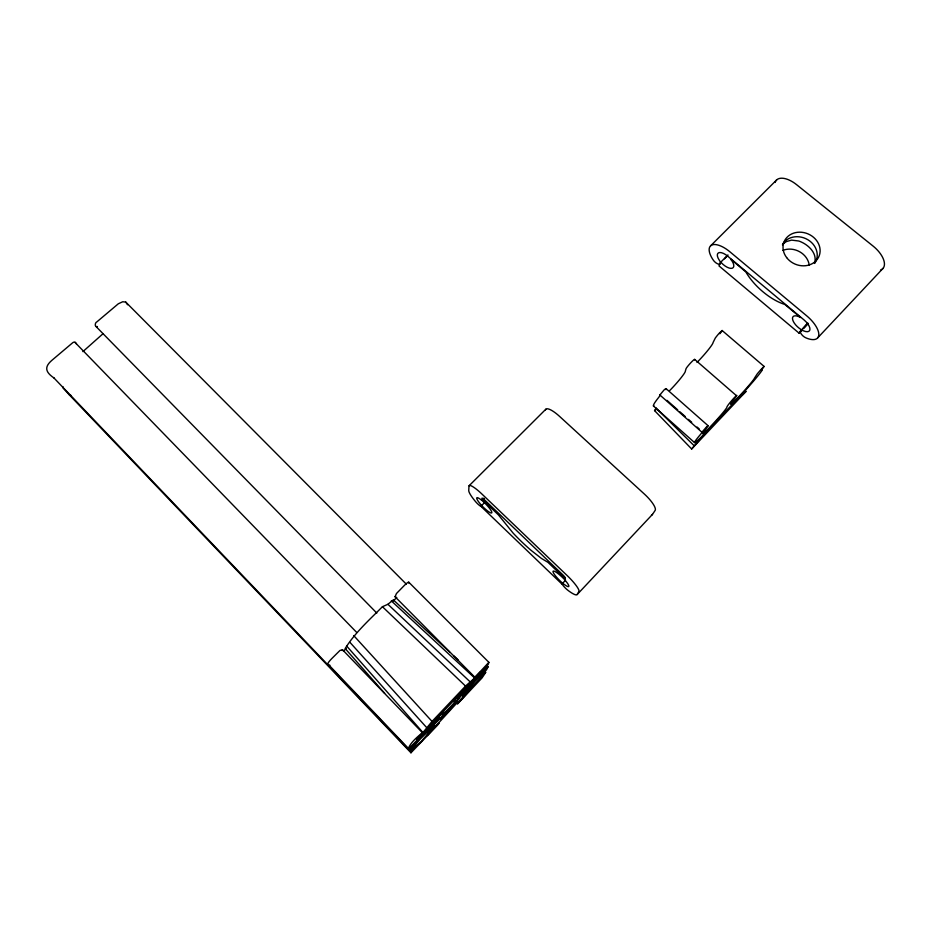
<?xml version="1.0" encoding="UTF-8"?>
<svg xmlns="http://www.w3.org/2000/svg" width="931" height="931" viewBox="0 0 931 931"><rect width="100%" height="100%" fill="white"/><g stroke="black" fill="none" stroke-linecap="round" stroke-linejoin="round"><path stroke-width="1.4" d="M708.154 425.758L666.096 388.658A11.463 1.152 -47.8 0 0 664.164 389.845L659.858 394.965L701.904 432.217L706.35 427.131A11.579 0.663 -47.7 0 1 708.107 425.746L704.732 430.611A17.84 1.001 -47.7 0 0 711.331 425.642A17.84 1.001 -47.7 0 0 726.832 407.301C726.995 404.938 744.544 386.202 732.744 401.052A17.736 0.978 -47.8 0 0 738.714 396.722A17.736 0.978 -47.8 0 0 754.447 378.161L757.182 373.983A11.44 0.628 -47.9 0 1 761.023 369.491L764.072 366.395L722.095 330.482L718.988 333.461A11.312 1.094 -48.2 0 0 715.311 338.023L713.065 342.538A17.538 1.699 -48.1 0 1 697.005 362.427M577.22 594.467L578.907 591.499A18.399 3.34 44.4 0 0 567.142 575.544L481.99 494.105A17.747 3.235 45.4 0 0 468.968 486.215L468.747 490.462A22.367 4.027 45.3 0 0 474.263 500.04L475.171 501.157A5.516 0.978 45.4 0 0 480.85 506.359A5.516 0.978 45.4 0 0 480.024 503.601A11.184 2.013 45.3 0 1 481.106 499.819L481.688 500.273L482.095 498.073A5.47 1.001 45.3 0 1 485.202 500.517L562.359 574.38A5.656 1.024 44.4 0 1 565.385 577.802L564.698 579.815L565.268 580.455A11.556 2.071 44.5 0 1 564.337 584.493A5.737 1.012 44.4 0 0 562.65 584.889A5.737 1.012 44.4 0 0 568.492 590.743L569.551 591.522A23.112 4.143 44.5 0 0 577.22 594.467L652.48 514.389L655.121 510.444A17.968 4.736 43.4 0 0 644.38 494.058L559.473 416.308A17.34 4.597 44.8 0 0 545.496 409.873M484.679 502.472L481.641 505.533L481.513 506.883L562.045 584.179L565.524 579.99M481.641 505.533L482.072 505.987A11.184 2.013 45.3 0 0 491.882 512.62A11.184 2.013 45.3 0 0 482.561 500.936L482.235 499.388L498.411 514.89L513.074 533.044A43.78 8.123 44.9 0 0 522.07 542.156L522.093 542.179A43.722 8.111 44.9 0 0 531.322 550.535L541.423 558.425L547.963 562.347L564.78 578.442L564.349 579.326L563.907 578.861A11.556 2.071 44.4 0 0 553.049 571.273A11.556 2.071 44.4 0 0 562.068 582.736L562.533 583.155M439.001 717.766L439.141 717.091L415.726 741.565A10.707 0.594 -46.6 0 1 408.406 748.431L327.828 663.873A6.564 0.919 -45.4 0 1 331.89 658.473L339.931 650.49L342.515 649.745L422.453 732.755L416.518 739.656L418.775 737.631L480.722 671.833L474.95 677.314L395.058 596.759L396.466 593.513L404.147 585.657A6.331 0.896 -46 0 1 408.79 582.259L409.012 583.411M62.994 386.702L62.982 387.89L69.418 394.965L410.955 752.783L437.558 725.133L439.036 723.189L426.933 735.699L456.365 703.568L469.457 690.651L457.377 703.976L458.273 703.173L482.025 677.943L485.807 672.275L462.637 696.539L463.417 694.398L475.043 681.236L486.482 669.913L488.228 666.549L462.067 693.618C447.741 709.573 478.045 676.953 470.562 685.623L440.177 718.616L426.573 731.987L439.444 717.743L438.42 718.651L415.063 743.334L409.489 749.723L409.908 750.782L420.824 738.481L434.614 724.97L434.3 726.576L423.268 739.074C419.939 744.381 412.165 746.732 410.955 752.783M814.485 263.17C817.662 253.826 808.946 245.342 801.067 241.92A15.548 13.977 52.4 0 0 798.554 240.978L791.571 240.117L786.555 241.525A16.095 13.604 86.1 0 0 782.447 244.841M665.944 389.658L666.177 388.692M722.13 330.552L721.595 331.448M727.949 254.943L720.792 262.146L718.976 265.894L799.077 333.158L801.067 331.064M474.95 677.314L488.845 662.302L488.496 663.826A10.334 0.582 -46.9 0 1 481.536 672.019L459.786 695.061L458.692 696.877L460.798 694.805L458.727 698.134A10.66 0.582 -46.8 0 1 455.468 702.183A18.876 1.036 -46.8 0 1 449.033 709.236A18.864 1.036 -46.8 0 1 442.551 715.846A10.683 0.582 -46.8 0 1 439.234 718.744L437.07 719.884L437.873 719.035M384.631 693.246L345.157 648.535C355.002 632.731 369.2 620.034 382.432 606.709L387.913 604.289L393.324 599.89L449.615 652.014M655.843 409.919L654.551 410.594L656.134 408.209M342.084 650.501L342.515 649.745M764.083 366.453L761.407 370.142A20.284 1.117 -47.8 0 1 762.058 370.317A29.932 1.653 -47.8 0 1 753.004 381.745L749.595 385.678A21.553 1.21 -47.8 0 1 740.89 395.326M103.062 333.682L82.894 351.615M719.838 333.74L721.583 331.459M691.652 448.986L704.534 433.718L741.169 395.035L742.589 394.744L746.103 391.357L691.652 448.986L654.551 410.594M799.077 333.158L807.503 323.464M472.68 680.724L476.183 676.616L465.535 686.077L432.042 721.432L421.231 734.64L424.839 731.266M817.837 337.709L883.147 268.233M800.997 330.505L807.945 323.162M803.29 328.306L807.258 324.116M804.047 327.91L808.027 323.72M343.469 651.235L346.227 648.453M392.882 601.379L396.769 597.458M481.688 500.273L483.713 498.236M482.118 500.552L484.155 498.504M724.493 258.818L727.553 255.746M469.096 485.761L545.764 409.291M710.725 245.714L776.768 179.811M701.904 432.217L702.474 431.798L700.787 434.079A20.459 1.152 -47.7 0 0 695.899 440.119A30.106 1.687 -47.7 0 0 697.133 440.91L698.134 440.014A21.785 1.234 -47.8 0 0 704.814 433.415M659.858 394.965L660.498 394.616L659.008 397.013A20.238 1.99 -47.9 0 0 654.435 403.228A29.78 2.933 -47.9 0 0 654.109 406.114M97.418 326.583C94.473 327.642 94.683 322.44 97.08 321.707L118.33 303.774L122.741 301.749L125.778 302.11L406.3 584.144M395.058 596.759L395.675 596.468M422.453 732.755C417.356 736.77 410.362 742.787 408.406 748.431M71.233 395.547L69.418 394.965M356.503 632.23L74.643 342.026A4.061 1.699 -40.9 0 0 72.886 342.573L52.159 360.088C44.467 366.581 44.723 371.841 54.335 378.195M801.498 329.795L800.951 329.469A10.823 4.736 41 0 1 792.49 318.542A10.823 4.736 41 0 1 800.555 317.494L784.775 304.425A39.055 17.712 42.1 0 1 745.812 271.875L730.579 259.051A10.485 4.62 43.3 0 1 732.36 268.186A10.485 4.62 43.3 0 1 721.222 262.623L720.792 262.146M694.666 359.378L736.572 395.791M666.957 400.33L677.721 409.873M679.874 411.781L685.251 416.541M688.486 419.404L691.71 422.267M697.086 427.038L699.239 428.947M653.446 405.986L694.538 442.586M453.863 655.948L458.11 659.881M391.299 600.879L474.531 677.884M387.913 604.289L470.481 682.167M382.432 606.709L465.535 686.077M656.146 408.197L694.235 445.809M408.756 582.178L488.845 662.302M96.242 326.746L376.811 613.098M54.021 378.033L409.908 750.782M125.778 302.11L127.559 304.751M353.745 635.605L432.042 721.432M350.056 642.471L427.061 728.03M346.588 645.963L422.883 732.429M75.33 342.317L76.517 343.911M669.517 390.741A17.642 1.734 -47.9 0 0 685.367 371.05L686.112 368.548A6.447 0.64 -48 0 1 691.5 362.019A6.447 0.64 -48 0 1 694.538 359.878M782.82 250.381A18.341 16.036 23.2 0 1 809.26 265.323M782.587 244.166A18.748 16.327 22.9 0 1 807.922 239.767A18.748 16.327 22.9 0 1 814.59 263.438M775.104 182.441A20.529 10.497 42.6 0 1 796.552 184.641L873.092 246.087A21.192 10.765 39.7 0 1 880.505 270.118M652.48 514.389A22.577 5.877 43.5 0 1 651.514 515.064M462.509 691.465A12.301 0.687 -46.8 0 0 455.201 699.67L453.932 701.625A23.205 1.292 -46.8 0 0 454.27 701.648L455.026 701.148A13.011 0.71 -46.8 0 1 454.782 702.265L443.214 714.496A12.987 0.71 -46.8 0 1 442.912 713.949L443.656 712.867A23.729 1.315 -46.7 0 0 443.982 712.134L442.667 712.925A12.487 0.687 -46.7 0 0 435.243 720.268M329.911 665.223A10.462 1.455 -45.4 0 1 329.039 665.339M720.419 262.81L720.408 263.101A5.179 2.258 43.5 0 1 720.012 263.915L719.814 264.043A5.179 2.258 43.5 0 1 713.076 259.819L712.331 258.667A20.971 9.24 43.3 0 1 712.017 244.946A20.971 9.24 43.3 0 1 729.834 251.742L806.781 315.9A21.646 9.485 41 0 1 818.815 334.217A21.646 9.485 41 0 1 807.375 338.442L806.165 337.953A5.377 2.328 40.9 0 1 800.299 331.564L800.323 331.296A5.377 2.328 40.9 0 1 800.858 330.563L801.091 330.458A5.377 2.328 40.9 0 1 803.488 330.819A10.823 4.736 41 0 0 809.958 329.283A10.823 4.736 41 0 0 803.965 319.868L727.67 256.141A10.485 4.62 43.3 0 0 718.534 252.825A10.485 4.62 43.3 0 0 719.384 260.331A5.179 2.258 43.5 0 1 720.419 262.81M440.654 719.093L456.958 701.927L440.654 719.093M786.637 257.584A18.899 16.421 22.8 0 0 818.57 257.247A18.899 16.421 22.8 0 0 799.508 232.18A18.899 16.421 22.8 0 0 786.637 257.584"/></g></svg>
